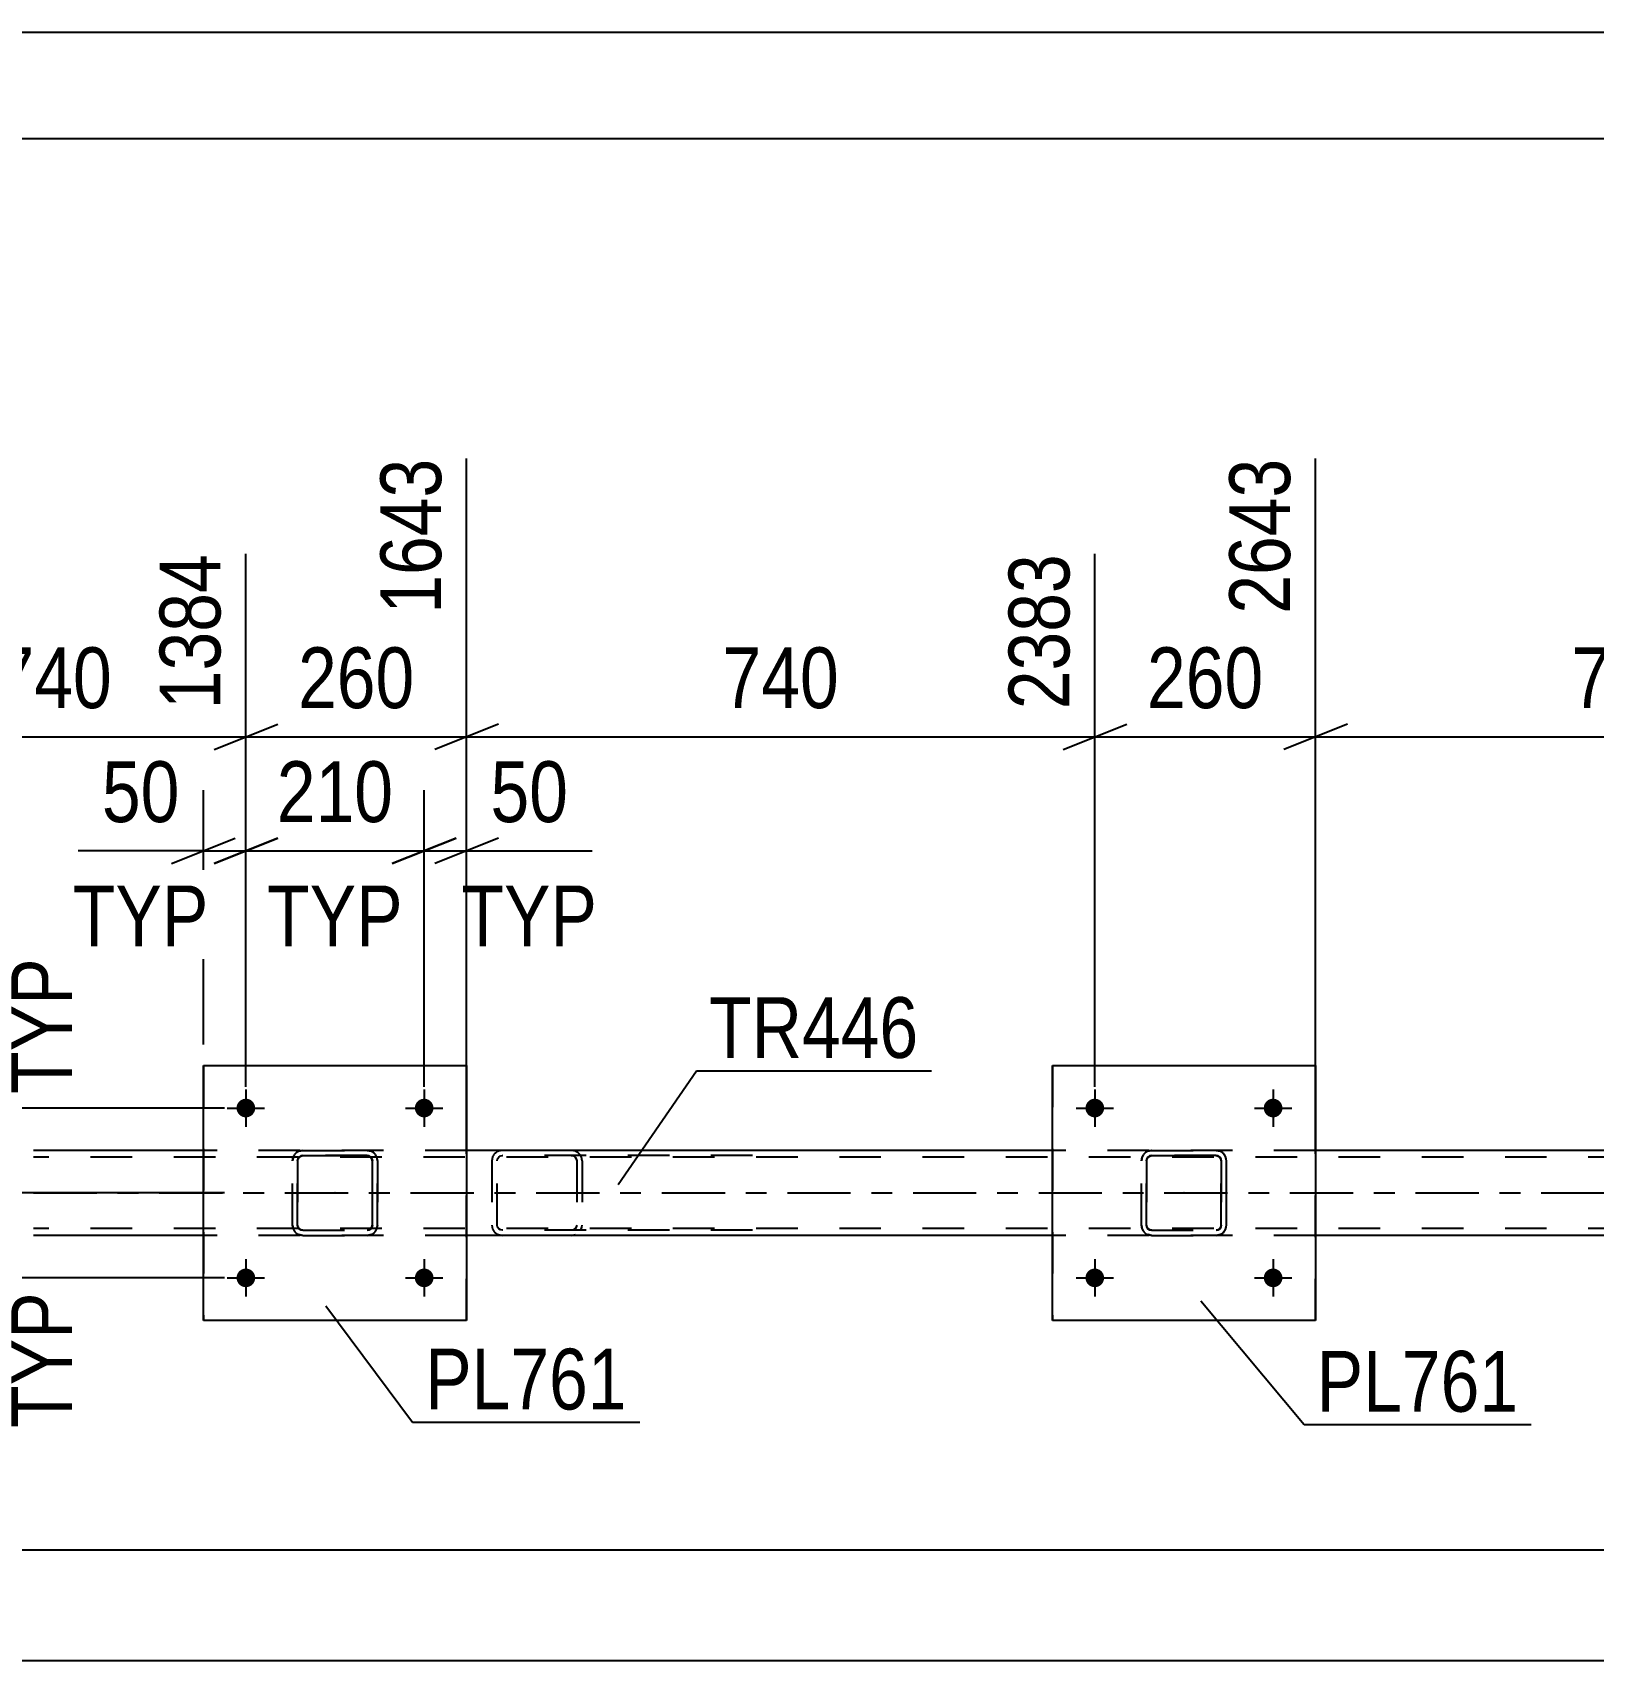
# Model space of a CAD drawing. Header units: millimetres. Extents: x 0 to 841, y 0 to 594.
# Drawn here: x 93.9 to 167.4, y 517.3 to 594 of the extents above; entities that cross this region are included whole.
import ezdxf

# ---------------------------------------------------------------- set-up
doc = ezdxf.new("R2010")
doc.units = ezdxf.units.MM
doc.linetypes.add('DXK_LINE_DOT2', pattern=[3.9198, 1.9599, -1.9599])
doc.linetypes.add('DXK_LINE_DOT3', pattern=[5.9187, 2.979, -0.9799, 0.9799, -0.9799])
doc.styles.add('Arial Narrow', font='ARIALN.TTF', dxfattribs={"height": 0.2})

# ---------------------------------------------------------------- blocks, each defined once
blk = doc.blocks.new('Unknown-318892525-1113')
at = {"color": 5, "linetype": 'Continuous'}
for p, q in [((841, 594), (0, 594)), ((836, 589), (5, 589))]:
    blk.add_line(p, q, dxfattribs=at)
blk = doc.blocks.new('Bolt-318892525-6448 - 6435')
at = {"linetype": 'Continuous'}
for points in [[(103.47, 543.337), (103.479, 543.429), (103.508, 543.516), (103.554, 543.596), (103.615, 543.664), (103.69, 543.718), (103.774, 543.756), (103.864, 543.775), (103.956, 543.775), (104.045, 543.756), (104.13, 543.718), (104.204, 543.664), (104.265, 543.596), (104.311, 543.516), (104.34, 543.429), (104.35, 543.337), (104.34, 543.246), (104.311, 543.158), (104.265, 543.079), (104.204, 543.01), (104.13, 542.956), (104.045, 542.919), (103.955, 542.9), (103.864, 542.9), (103.774, 542.919), (103.69, 542.956), (103.615, 543.01), (103.554, 543.079), (103.508, 543.158), (103.479, 543.246)], [(111.87, 543.337), (111.879, 543.429), (111.908, 543.516), (111.954, 543.596), (112.015, 543.664), (112.09, 543.718), (112.174, 543.756), (112.264, 543.775), (112.356, 543.775), (112.445, 543.756), (112.53, 543.718), (112.604, 543.664), (112.665, 543.596), (112.711, 543.516), (112.74, 543.429), (112.75, 543.337), (112.74, 543.246), (112.711, 543.158), (112.665, 543.079), (112.604, 543.01), (112.53, 542.956), (112.445, 542.919), (112.355, 542.9), (112.264, 542.9), (112.174, 542.919), (112.09, 542.956), (112.015, 543.01), (111.954, 543.079), (111.908, 543.158), (111.879, 543.246)]]:
    blk.add_hatch(color=1, dxfattribs=at).paths.add_polyline_path(points)
at = {"color": 1, "linetype": 'Continuous'}
for p, q in [((103.91, 544.217), (103.91, 542.457)), ((112.31, 544.217), (112.31, 542.457)), ((103.03, 543.337), (104.79, 543.337)), ((111.43, 543.337), (113.19, 543.337))]:
    blk.add_line(p, q, dxfattribs=at)
blk = doc.blocks.new('Bolt-318892525-6449 - 6435')
at = {"linetype": 'Continuous'}
for points in [[(103.47, 535.337), (103.479, 535.429), (103.508, 535.516), (103.554, 535.596), (103.615, 535.664), (103.69, 535.718), (103.774, 535.756), (103.864, 535.775), (103.956, 535.775), (104.045, 535.756), (104.13, 535.718), (104.204, 535.664), (104.265, 535.596), (104.311, 535.516), (104.34, 535.429), (104.35, 535.337), (104.34, 535.246), (104.311, 535.158), (104.265, 535.079), (104.204, 535.01), (104.13, 534.956), (104.045, 534.919), (103.955, 534.9), (103.864, 534.9), (103.774, 534.919), (103.69, 534.956), (103.615, 535.01), (103.554, 535.079), (103.508, 535.158), (103.479, 535.246)], [(111.87, 535.337), (111.879, 535.429), (111.908, 535.516), (111.954, 535.596), (112.015, 535.664), (112.09, 535.718), (112.174, 535.756), (112.264, 535.775), (112.356, 535.775), (112.445, 535.756), (112.53, 535.718), (112.604, 535.664), (112.665, 535.596), (112.711, 535.516), (112.74, 535.429), (112.75, 535.337), (112.74, 535.246), (112.711, 535.158), (112.665, 535.079), (112.604, 535.01), (112.53, 534.956), (112.445, 534.919), (112.355, 534.9), (112.264, 534.9), (112.174, 534.919), (112.09, 534.956), (112.015, 535.01), (111.954, 535.079), (111.908, 535.158), (111.879, 535.246)]]:
    blk.add_hatch(color=1, dxfattribs=at).paths.add_polyline_path(points)
at = {"color": 1, "linetype": 'Continuous'}
for p, q in [((103.91, 536.217), (103.91, 534.457)), ((112.31, 536.217), (112.31, 534.457)), ((103.03, 535.337), (104.79, 535.337)), ((111.43, 535.337), (113.19, 535.337))]:
    blk.add_line(p, q, dxfattribs=at)
blk = doc.blocks.new('Bolt-318892525-6450 - 6435')
at = {"linetype": 'Continuous'}
for points in [[(143.463, 543.337), (143.473, 543.429), (143.501, 543.516), (143.547, 543.596), (143.609, 543.664), (143.683, 543.718), (143.767, 543.756), (143.857, 543.775), (143.949, 543.775), (144.039, 543.756), (144.123, 543.718), (144.198, 543.664), (144.259, 543.596), (144.305, 543.516), (144.334, 543.429), (144.343, 543.337), (144.334, 543.246), (144.305, 543.158), (144.259, 543.079), (144.198, 543.01), (144.123, 542.956), (144.039, 542.919), (143.949, 542.9), (143.857, 542.9), (143.767, 542.919), (143.683, 542.956), (143.609, 543.01), (143.547, 543.079), (143.501, 543.158), (143.473, 543.246)], [(151.863, 543.337), (151.873, 543.429), (151.901, 543.516), (151.947, 543.596), (152.009, 543.664), (152.083, 543.718), (152.167, 543.756), (152.257, 543.775), (152.349, 543.775), (152.439, 543.756), (152.523, 543.718), (152.598, 543.664), (152.659, 543.596), (152.705, 543.516), (152.734, 543.429), (152.743, 543.337), (152.734, 543.246), (152.705, 543.158), (152.659, 543.079), (152.598, 543.01), (152.523, 542.956), (152.439, 542.919), (152.349, 542.9), (152.257, 542.9), (152.167, 542.919), (152.083, 542.956), (152.009, 543.01), (151.947, 543.079), (151.901, 543.158), (151.873, 543.246)]]:
    blk.add_hatch(color=1, dxfattribs=at).paths.add_polyline_path(points)
at = {"color": 1, "linetype": 'Continuous'}
for p, q in [((143.903, 544.217), (143.903, 542.457)), ((152.303, 544.217), (152.303, 542.457)), ((143.023, 543.337), (144.783, 543.337)), ((151.423, 543.337), (153.183, 543.337))]:
    blk.add_line(p, q, dxfattribs=at)
blk = doc.blocks.new('Bolt-318892525-6451 - 6435')
at = {"linetype": 'Continuous'}
for points in [[(143.463, 535.337), (143.473, 535.429), (143.501, 535.516), (143.547, 535.596), (143.609, 535.664), (143.683, 535.718), (143.767, 535.756), (143.857, 535.775), (143.949, 535.775), (144.039, 535.756), (144.123, 535.718), (144.198, 535.664), (144.259, 535.596), (144.305, 535.516), (144.334, 535.429), (144.343, 535.337), (144.334, 535.246), (144.305, 535.158), (144.259, 535.079), (144.198, 535.01), (144.123, 534.956), (144.039, 534.919), (143.949, 534.9), (143.857, 534.9), (143.767, 534.919), (143.683, 534.956), (143.609, 535.01), (143.547, 535.079), (143.501, 535.158), (143.473, 535.246)], [(151.863, 535.337), (151.873, 535.429), (151.901, 535.516), (151.947, 535.596), (152.009, 535.664), (152.083, 535.718), (152.167, 535.756), (152.257, 535.775), (152.349, 535.775), (152.439, 535.756), (152.523, 535.718), (152.598, 535.664), (152.659, 535.596), (152.705, 535.516), (152.734, 535.429), (152.743, 535.337), (152.734, 535.246), (152.705, 535.158), (152.659, 535.079), (152.598, 535.01), (152.523, 534.956), (152.439, 534.919), (152.349, 534.9), (152.257, 534.9), (152.167, 534.919), (152.083, 534.956), (152.009, 535.01), (151.947, 535.079), (151.901, 535.158), (151.873, 535.246)]]:
    blk.add_hatch(color=1, dxfattribs=at).paths.add_polyline_path(points)
at = {"color": 1, "linetype": 'Continuous'}
for p, q in [((143.903, 536.217), (143.903, 534.457)), ((152.303, 536.217), (152.303, 534.457)), ((143.023, 535.337), (144.783, 535.337)), ((151.423, 535.337), (153.183, 535.337))]:
    blk.add_line(p, q, dxfattribs=at)
blk = doc.blocks.new('Part-318892525-6492 - 6435')
at = {"color": 2, "linetype": 'Continuous'}
for p, q in [((101.91, 541.338), (93.91, 541.338)), ((141.903, 541.338), (114.31, 541.338)), ((181.909, 541.338), (154.303, 541.338)), ((101.91, 537.338), (93.91, 537.338)), ((141.903, 537.338), (114.31, 537.338)), ((181.909, 537.338), (154.303, 537.338))]:
    blk.add_line(p, q, dxfattribs=at)
at = {"color": 7, "linetype": 'DXK_LINE_DOT2'}
for p, q in [((768.838, 541.018), (93.91, 541.018)), ((114.31, 541.338), (101.91, 541.338)), ((154.303, 541.338), (141.903, 541.338)), ((768.838, 537.658), (93.91, 537.658)), ((114.31, 537.338), (101.91, 537.338)), ((154.303, 537.338), (141.903, 537.338))]:
    blk.add_line(p, q, dxfattribs=at)
at = {"color": 7, "linetype": 'DXK_LINE_DOT3'}
blk.add_line((93.91, 539.338), (768.838, 539.338), dxfattribs=at)
blk = doc.blocks.new('Part-318892525-6615 - 6435')
at = {"color": 2, "linetype": 'Continuous'}
for p, q in [((101.91, 545.337), (101.909, 545.337)), ((101.91, 533.337), (101.91, 545.337)), ((101.91, 545.337), (114.31, 545.337)), ((114.31, 545.337), (114.31, 533.337)), ((101.909, 533.337), (101.91, 533.337)), ((114.31, 533.337), (101.91, 533.337))]:
    blk.add_line(p, q, dxfattribs=at)
at = {"color": 7, "linetype": 'DXK_LINE_DOT2'}
for p, q in [((101.909, 545.337), (101.909, 533.337)), ((101.91, 545.337), (101.909, 545.337)), ((114.309, 533.337), (114.309, 545.337)), ((101.91, 533.337), (101.909, 533.337))]:
    blk.add_line(p, q, dxfattribs=at)
blk = doc.blocks.new('Part-318892525-6616 - 6435')
at = {"color": 7, "linetype": 'DXK_LINE_DOT2'}
for p, q in [((106.105, 540.858), (106.141, 541.041)), ((106.105, 540.858), (106.109, 540.857)), ((106.105, 537.818), (106.105, 540.858)), ((106.146, 541.04), (106.109, 540.857)), ((106.109, 537.817), (106.109, 540.857)), ((106.363, 540.949), (106.345, 540.858)), ((106.349, 540.857), (106.345, 540.858)), ((106.345, 540.858), (106.345, 537.818)), ((106.349, 540.857), (106.368, 540.948)), ((106.349, 537.817), (106.349, 540.857)), ((106.415, 541.027), (106.363, 540.949)), ((106.368, 540.948), (106.42, 541.026)), ((106.401, 541.301), (106.585, 541.338)), ((106.589, 541.337), (106.406, 541.3)), ((106.493, 541.079), (106.415, 541.027)), ((106.42, 541.026), (106.498, 541.078)), ((106.585, 541.098), (106.493, 541.079)), ((106.498, 541.078), (106.589, 541.097)), ((106.589, 541.337), (106.585, 541.338)), ((106.585, 541.338), (109.625, 541.338)), ((106.585, 541.098), (106.589, 541.097)), ((109.625, 541.098), (106.585, 541.098)), ((106.589, 541.337), (109.629, 541.337)), ((106.589, 541.097), (109.629, 541.097)), ((109.625, 541.338), (109.629, 541.337)), ((109.625, 541.338), (109.808, 541.301)), ((109.629, 541.097), (109.625, 541.098)), ((109.717, 541.079), (109.625, 541.098)), ((109.813, 541.3), (109.629, 541.337)), ((109.629, 541.097), (109.721, 541.078)), ((109.717, 541.079), (109.721, 541.078)), ((109.794, 541.027), (109.717, 541.079)), ((109.721, 541.078), (109.799, 541.026)), ((109.846, 540.949), (109.794, 541.027)), ((109.799, 541.026), (109.851, 540.948)), ((109.865, 540.858), (109.846, 540.949)), ((109.851, 540.948), (109.869, 540.857)), ((109.869, 540.857), (109.865, 540.858)), ((109.865, 540.858), (109.865, 537.818)), ((109.869, 537.817), (109.869, 540.857)), ((110.068, 541.041), (110.105, 540.858)), ((110.109, 540.857), (110.073, 541.04)), ((110.109, 540.857), (110.105, 540.858)), ((110.105, 540.858), (110.105, 537.818)), ((110.109, 537.817), (110.109, 540.857)), ((106.109, 537.817), (106.105, 537.818)), ((106.141, 537.634), (106.105, 537.818)), ((106.109, 537.817), (106.146, 537.633)), ((106.345, 537.818), (106.349, 537.817)), ((106.345, 537.818), (106.363, 537.726)), ((106.368, 537.725), (106.349, 537.817)), ((106.363, 537.726), (106.415, 537.648)), ((106.42, 537.647), (106.368, 537.725)), ((106.415, 537.648), (106.493, 537.596)), ((106.498, 537.595), (106.42, 537.647)), ((106.493, 537.596), (106.585, 537.578)), ((106.589, 537.577), (106.498, 537.595)), ((106.589, 537.577), (106.585, 537.578)), ((106.585, 537.578), (109.625, 537.578)), ((106.589, 537.577), (109.629, 537.577)), ((109.625, 537.578), (109.717, 537.596)), ((109.625, 537.578), (109.629, 537.577)), ((109.721, 537.595), (109.629, 537.577)), ((109.717, 537.596), (109.794, 537.648)), ((109.799, 537.647), (109.721, 537.595)), ((109.794, 537.648), (109.846, 537.726)), ((109.851, 537.725), (109.799, 537.647)), ((109.846, 537.726), (109.865, 537.818)), ((109.869, 537.817), (109.851, 537.725)), ((109.865, 537.818), (109.869, 537.817)), ((110.105, 537.818), (110.068, 537.634)), ((110.073, 537.633), (110.109, 537.817)), ((110.105, 537.818), (110.109, 537.817)), ((106.401, 537.374), (106.406, 537.373)), ((106.585, 537.338), (106.401, 537.374)), ((106.406, 537.373), (106.589, 537.337)), ((106.589, 537.337), (106.585, 537.338)), ((106.585, 537.338), (109.625, 537.338)), ((106.589, 537.337), (109.629, 537.337)), ((109.808, 537.374), (109.625, 537.338)), ((109.625, 537.338), (109.629, 537.337)), ((109.629, 537.337), (109.813, 537.373))]:
    blk.add_line(p, q, dxfattribs=at)
at = {"color": 7, "linetype": 'DXK_LINE_DOT3'}
blk.add_line((108.113, 539.336), (108.102, 539.338), dxfattribs=at)
at = {"color": 7, "linetype": 'DXK_LINE_DOT2'}
for centre, start, end in [((106.585, 540.858), 112.5, 157.5), ((106.589, 540.857), 112.5, 157.5), ((109.625, 540.858), 22.5, 67.49999), ((109.629, 540.857), 22.5, 67.49999), ((106.585, 537.818), 202.5, 247.49999), ((106.589, 537.817), 202.5, 247.49999), ((109.625, 537.818), 292.5, 337.5), ((109.629, 537.817), 292.5, 337.5)]:
    blk.add_arc(centre, 0.48, start, end, dxfattribs=at)
blk = doc.blocks.new('Part-318892525-6621 - 6435')
at = {"color": 2, "linetype": 'Continuous'}
for p, q in [((141.903, 533.337), (141.903, 545.337)), ((141.903, 545.337), (141.903, 545.337)), ((141.903, 545.337), (154.303, 545.337)), ((154.303, 545.337), (154.303, 533.337)), ((141.903, 533.337), (141.903, 533.337)), ((154.303, 533.337), (141.903, 533.337))]:
    blk.add_line(p, q, dxfattribs=at)
at = {"color": 7, "linetype": 'DXK_LINE_DOT2'}
for p, q in [((141.903, 545.337), (141.903, 533.337)), ((141.903, 545.337), (141.903, 545.337)), ((154.303, 533.337), (154.303, 545.337)), ((141.903, 533.337), (141.903, 533.337))]:
    blk.add_line(p, q, dxfattribs=at)
blk = doc.blocks.new('Part-318892525-6622 - 6435')
at = {"color": 7, "linetype": 'DXK_LINE_DOT2'}
for p, q in [((146.099, 540.858), (146.135, 541.041)), ((146.099, 540.858), (146.103, 540.857)), ((146.099, 537.818), (146.099, 540.858)), ((146.14, 541.04), (146.103, 540.857)), ((146.103, 537.817), (146.103, 540.857)), ((146.357, 540.949), (146.339, 540.858)), ((146.343, 540.857), (146.339, 540.858)), ((146.339, 540.858), (146.339, 537.818)), ((146.343, 540.857), (146.361, 540.948)), ((146.343, 537.817), (146.343, 540.857)), ((146.409, 541.027), (146.357, 540.949)), ((146.361, 540.948), (146.413, 541.026)), ((146.395, 541.301), (146.579, 541.338)), ((146.583, 541.337), (146.399, 541.3)), ((146.487, 541.079), (146.409, 541.027)), ((146.413, 541.026), (146.491, 541.078)), ((146.579, 541.098), (146.487, 541.079)), ((146.491, 541.078), (146.583, 541.097)), ((146.583, 541.337), (146.579, 541.338)), ((146.579, 541.338), (149.619, 541.338)), ((146.579, 541.098), (146.583, 541.097)), ((149.619, 541.098), (146.579, 541.098)), ((146.583, 541.337), (149.623, 541.337)), ((146.583, 541.097), (149.623, 541.097)), ((149.619, 541.338), (149.623, 541.337)), ((149.619, 541.338), (149.802, 541.301)), ((149.623, 541.097), (149.619, 541.098)), ((149.71, 541.079), (149.619, 541.098)), ((149.807, 541.3), (149.623, 541.337)), ((149.623, 541.097), (149.715, 541.078)), ((149.71, 541.079), (149.715, 541.078)), ((149.788, 541.027), (149.71, 541.079)), ((149.715, 541.078), (149.793, 541.026)), ((149.84, 540.949), (149.788, 541.027)), ((149.793, 541.026), (149.845, 540.948)), ((149.859, 540.858), (149.84, 540.949)), ((149.845, 540.948), (149.863, 540.857)), ((149.863, 540.857), (149.859, 540.858)), ((149.859, 540.858), (149.859, 537.818)), ((149.863, 537.817), (149.863, 540.857)), ((150.062, 541.041), (150.099, 540.858)), ((150.103, 540.857), (150.067, 541.04)), ((150.103, 540.857), (150.099, 540.858)), ((150.099, 540.858), (150.099, 537.818)), ((150.103, 537.817), (150.103, 540.857)), ((146.103, 537.817), (146.099, 537.818)), ((146.135, 537.634), (146.099, 537.818)), ((146.103, 537.817), (146.14, 537.633)), ((146.339, 537.818), (146.343, 537.817)), ((146.339, 537.818), (146.357, 537.726)), ((146.361, 537.725), (146.343, 537.817)), ((146.357, 537.726), (146.409, 537.648)), ((146.413, 537.647), (146.361, 537.725)), ((146.409, 537.648), (146.487, 537.596)), ((146.491, 537.595), (146.413, 537.647)), ((146.487, 537.596), (146.579, 537.578)), ((146.583, 537.577), (146.491, 537.595)), ((146.583, 537.577), (146.579, 537.578)), ((146.579, 537.578), (149.619, 537.578)), ((146.583, 537.577), (149.623, 537.577)), ((149.619, 537.578), (149.71, 537.596)), ((149.619, 537.578), (149.623, 537.577)), ((149.715, 537.595), (149.623, 537.577)), ((149.71, 537.596), (149.788, 537.648)), ((149.793, 537.647), (149.715, 537.595)), ((149.788, 537.648), (149.84, 537.726)), ((149.845, 537.725), (149.793, 537.647)), ((149.84, 537.726), (149.859, 537.818)), ((149.863, 537.817), (149.845, 537.725)), ((149.859, 537.818), (149.863, 537.817)), ((150.099, 537.818), (150.062, 537.634)), ((150.067, 537.633), (150.103, 537.817)), ((150.099, 537.818), (150.103, 537.817)), ((146.395, 537.374), (146.399, 537.373)), ((146.579, 537.338), (146.395, 537.374)), ((146.399, 537.373), (146.583, 537.337)), ((146.583, 537.337), (146.579, 537.338)), ((146.579, 537.338), (149.619, 537.338)), ((146.583, 537.337), (149.623, 537.337)), ((149.802, 537.374), (149.619, 537.338)), ((149.619, 537.338), (149.623, 537.337)), ((149.623, 537.337), (149.807, 537.373))]:
    blk.add_line(p, q, dxfattribs=at)
at = {"color": 7, "linetype": 'DXK_LINE_DOT3'}
blk.add_line((148.106, 539.336), (148.095, 539.338), dxfattribs=at)
at = {"color": 7, "linetype": 'DXK_LINE_DOT2'}
for centre, start, end in [((146.579, 540.858), 112.5, 157.5), ((146.583, 540.857), 112.5, 157.5), ((149.619, 540.858), 22.5, 67.49999), ((149.623, 540.857), 22.5, 67.49999), ((146.579, 537.818), 202.5, 247.49999), ((146.583, 537.817), 202.5, 247.49999), ((149.619, 537.818), 292.5, 337.5), ((149.623, 537.817), 292.5, 337.5)]:
    blk.add_arc(centre, 0.48, start, end, dxfattribs=at)
blk = doc.blocks.new('Part-318892525-6666 - 6435')
at = {"color": 7, "linetype": 'DXK_LINE_DOT2'}
for p, q in [((115.528, 541.018), (115.494, 540.858)), ((115.494, 540.858), (115.494, 537.818)), ((115.533, 541.041), (115.528, 541.018)), ((115.75, 540.858), (115.769, 540.949)), ((115.75, 537.818), (115.75, 540.858)), ((115.769, 540.949), (115.824, 541.027)), ((116.005, 541.338), (115.81, 541.301)), ((115.824, 541.027), (115.907, 541.079)), ((115.907, 541.079), (116.005, 541.098)), ((127.781, 541.338), (116.005, 541.338)), ((127.781, 541.098), (116.005, 541.098)), ((119.436, 541.301), (119.24, 541.338)), ((119.24, 541.098), (119.338, 541.079)), ((119.338, 541.079), (119.421, 541.027)), ((119.421, 541.027), (119.476, 540.949)), ((119.476, 540.949), (119.496, 540.858)), ((119.496, 540.858), (119.496, 537.818)), ((119.717, 541.018), (119.712, 541.041)), ((119.751, 540.858), (119.717, 541.018)), ((119.751, 540.858), (119.751, 537.818)), ((115.494, 537.818), (115.512, 537.733)), ((115.512, 537.733), (115.533, 537.634)), ((115.769, 537.726), (115.75, 537.818)), ((115.824, 537.648), (115.769, 537.726)), ((115.907, 537.596), (115.824, 537.648)), ((116.005, 537.578), (115.907, 537.596)), ((127.781, 537.578), (116.005, 537.578)), ((119.338, 537.596), (119.24, 537.578)), ((119.421, 537.648), (119.338, 537.596)), ((119.476, 537.726), (119.421, 537.648)), ((119.496, 537.818), (119.476, 537.726)), ((119.712, 537.634), (119.733, 537.733)), ((119.733, 537.733), (119.751, 537.818)), ((115.81, 537.374), (116.005, 537.338)), ((127.781, 537.338), (116.005, 537.338)), ((119.24, 537.338), (119.436, 537.374))]:
    blk.add_line(p, q, dxfattribs=at)
for centre, start, end in [((115.985, 540.837), 110.75832, 155.68004), ((119.26, 540.837), 24.31996, 69.24168), ((115.985, 537.838), 204.31996, 249.24168)]:
    blk.add_arc(centre, 0.496, start, end, dxfattribs=at)
blk = doc.blocks.new('StraightDimension-318892525-12549 - 6435')
at = {"color": 7, "linetype": 'Continuous'}
for p, q in [((114.309, 542.338), (114.309, 573.937)), ((103.91, 544.337), (103.91, 569.437)), ((102.41, 560.225), (105.41, 561.425)), ((115.809, 561.425), (112.809, 560.225)), ((103.91, 560.825), (114.309, 560.825))]:
    blk.add_line(p, q, dxfattribs=at)
at = {"color": 0}
blk.add_wipeout([(112.452, 561.575), (112.452, 565.775), (105.767, 565.775), (105.767, 561.575)], dxfattribs=at)
at = {"color": 3, "style": 'Arial Narrow'}
blk.add_text('260', height=2.8633, dxfattribs=at).set_placement((106.367, 562.175))
at = {"color": 0, "linetype": 'Continuous'}
blk.add_wipeout([(113.709, 574.537), (109.509, 574.537), (109.509, 566.025), (113.709, 566.025)], dxfattribs=at)
at = {"color": 3, "linetype": 'Continuous', "style": 'Arial Narrow'}
blk.add_text('1643', height=2.8633, rotation=90.00021, dxfattribs=at).set_placement((113.109, 566.625))
blk = doc.blocks.new('StraightDimension-318892525-12550 - 6435')
at = {"color": 7, "linetype": 'Continuous'}
for p, q in [((85.809, 542.338), (85.809, 572.109)), ((103.91, 544.337), (103.91, 569.437)), ((87.309, 561.425), (84.309, 560.225)), ((102.41, 560.225), (105.41, 561.425)), ((85.809, 560.825), (103.91, 560.825))]:
    blk.add_line(p, q, dxfattribs=at)
at = {"color": 0}
blk.add_wipeout([(98.202, 561.575), (98.202, 565.775), (91.517, 565.775), (91.517, 561.575)], dxfattribs=at)
at = {"color": 3, "style": 'Arial Narrow'}
blk.add_text('740', height=2.8633, dxfattribs=at).set_placement((92.117, 562.175))
at = {"color": 0, "linetype": 'Continuous'}
blk.add_wipeout([(103.309, 570.037), (99.109, 570.037), (99.11, 561.525), (103.31, 561.525)], dxfattribs=at)
at = {"color": 3, "linetype": 'Continuous', "style": 'Arial Narrow'}
blk.add_text('1384', height=2.8633, rotation=90.00021, dxfattribs=at).set_placement((102.71, 562.125))
blk = doc.blocks.new('StraightDimension-318892525-6751 - 6435')
at = {"color": 7, "linetype": 'Continuous'}
for p, q in [((91.224, 543.337), (91.224, 551.072)), ((91.224, 543.337), (91.224, 551.072)), ((90.624, 544.837), (91.824, 541.837)), ((102.91, 543.337), (88.374, 543.337)), ((91.224, 539.338), (91.224, 543.337)), ((91.824, 537.838), (90.624, 540.838)), ((102.908, 539.338), (88.374, 539.338))]:
    blk.add_line(p, q, dxfattribs=at)
at = {"color": 0, "linetype": 'Continuous'}
blk.add_wipeout([(96.324, 550.999), (92.124, 550.999), (92.124, 543.41), (96.324, 543.41)], dxfattribs=at)
at = {"color": 0}
blk.add_wipeout([(90.474, 550.547), (86.274, 550.547), (86.274, 543.862), (90.474, 543.862)], dxfattribs=at)
at = {"color": 3, "linetype": 'Continuous', "style": 'Arial Narrow'}
blk.add_text('TYP', height=2.8633, rotation=90.00021, dxfattribs=at).set_placement((95.724, 544.01))
at = {"color": 3, "style": 'Arial Narrow'}
blk.add_text('100', height=2.8633, rotation=90.00021, dxfattribs=at).set_placement((89.874, 544.462))
blk = doc.blocks.new('StraightDimension-318892525-6771 - 6435')
at = {"color": 7, "linetype": 'Continuous'}
for p, q in [((90.624, 540.838), (91.824, 537.838)), ((102.908, 539.338), (88.374, 539.338)), ((91.224, 535.337), (91.224, 539.338)), ((91.824, 533.837), (90.624, 536.837)), ((102.91, 535.337), (88.374, 535.337)), ((91.224, 535.337), (91.224, 527.603)), ((91.224, 535.337), (91.224, 527.603))]:
    blk.add_line(p, q, dxfattribs=at)
at = {"color": 0, "linetype": 'Continuous'}
blk.add_wipeout([(96.324, 535.265), (92.124, 535.265), (92.124, 527.675), (96.324, 527.675)], dxfattribs=at)
at = {"color": 0}
blk.add_wipeout([(90.474, 534.812), (86.274, 534.812), (86.274, 528.128), (90.474, 528.128)], dxfattribs=at)
at = {"color": 3, "style": 'Arial Narrow'}
blk.add_text('100', height=2.8633, rotation=90.00021, dxfattribs=at).set_placement((89.874, 528.728))
at = {"color": 3, "linetype": 'Continuous', "style": 'Arial Narrow'}
blk.add_text('TYP', height=2.8633, rotation=90.00021, dxfattribs=at).set_placement((95.724, 528.275))
blk = doc.blocks.new('StraightDimension-318892525-6792 - 6435')
at = {"color": 7, "linetype": 'Continuous'}
for p, q in [((101.909, 546.337), (101.909, 558.307)), ((103.91, 544.337), (103.91, 558.307)), ((100.409, 554.857), (103.409, 556.057)), ((105.41, 556.057), (102.41, 554.857)), ((101.909, 555.457), (96.003, 555.457)), ((101.909, 555.457), (96.003, 555.457)), ((101.909, 555.457), (103.91, 555.457))]:
    blk.add_line(p, q, dxfattribs=at)
at = {"color": 0}
blk.add_wipeout([(101.384, 556.207), (101.384, 560.407), (96.528, 560.407), (96.528, 556.207)], dxfattribs=at)
at = {"color": 0, "linetype": 'Continuous'}
blk.add_wipeout([(102.751, 550.357), (102.751, 554.557), (95.161, 554.557), (95.161, 550.357)], dxfattribs=at)
at = {"color": 3, "style": 'Arial Narrow'}
blk.add_text('50', height=2.8633, dxfattribs=at).set_placement((97.128, 556.807))
at = {"color": 3, "linetype": 'Continuous', "style": 'Arial Narrow'}
blk.add_text('TYP', height=2.8633, dxfattribs=at).set_placement((95.761, 550.957))
blk = doc.blocks.new('StraightDimension-318892525-6805 - 6435')
at = {"color": 7, "linetype": 'Continuous'}
for p, q in [((103.91, 544.337), (103.91, 558.307)), ((112.309, 544.337), (112.309, 558.307)), ((102.41, 554.857), (105.41, 556.057)), ((113.809, 556.057), (110.809, 554.857)), ((103.91, 555.457), (112.309, 555.457))]:
    blk.add_line(p, q, dxfattribs=at)
at = {"color": 0}
blk.add_wipeout([(111.451, 556.207), (111.451, 560.407), (104.767, 560.407), (104.767, 556.207)], dxfattribs=at)
at = {"color": 0, "linetype": 'Continuous'}
blk.add_wipeout([(111.904, 550.357), (111.904, 554.557), (104.314, 554.557), (104.314, 550.357)], dxfattribs=at)
at = {"color": 3, "style": 'Arial Narrow'}
blk.add_text('210', height=2.8633, dxfattribs=at).set_placement((105.367, 556.807))
at = {"color": 3, "linetype": 'Continuous', "style": 'Arial Narrow'}
blk.add_text('TYP', height=2.8633, dxfattribs=at).set_placement((104.914, 550.957))
blk = doc.blocks.new('StraightDimension-318892525-6822 - 6435')
at = {"color": 7, "linetype": 'Continuous'}
for p, q in [((112.309, 544.337), (112.309, 558.307)), ((114.309, 546.337), (114.309, 558.307)), ((110.809, 554.857), (113.809, 556.057)), ((115.809, 556.057), (112.809, 554.857)), ((112.309, 555.457), (114.309, 555.457)), ((114.309, 555.457), (120.216, 555.457)), ((114.309, 555.457), (120.216, 555.457))]:
    blk.add_line(p, q, dxfattribs=at)
at = {"color": 0}
blk.add_wipeout([(119.691, 556.207), (119.691, 560.407), (114.834, 560.407), (114.834, 556.207)], dxfattribs=at)
at = {"color": 0, "linetype": 'Continuous'}
blk.add_wipeout([(121.057, 550.357), (121.057, 554.557), (113.468, 554.557), (113.468, 550.357)], dxfattribs=at)
at = {"color": 3, "style": 'Arial Narrow'}
blk.add_text('50', height=2.8633, dxfattribs=at).set_placement((115.434, 556.807))
at = {"color": 3, "linetype": 'Continuous', "style": 'Arial Narrow'}
blk.add_text('TYP', height=2.8633, dxfattribs=at).set_placement((114.068, 550.957))
blk = doc.blocks.new('StraightDimension-318892525-6867 - 6435')
at = {"color": 7, "linetype": 'Continuous'}
blk.add_line((60.077, 517.316), (768.838, 517.316), dxfattribs=at)
blk = doc.blocks.new('StraightDimension-318892525-7521 - 6435')
at = {"color": 7, "linetype": 'Continuous'}
blk.add_line((60.077, 522.531), (713.744, 522.531), dxfattribs=at)
blk = doc.blocks.new('StraightDimension-318892525-12546 - 6435')
at = {"color": 7, "linetype": 'Continuous'}
for p, q in [((154.303, 542.338), (154.303, 573.937)), ((183.909, 544.337), (183.909, 569.437)), ((155.803, 561.425), (152.803, 560.225)), ((182.409, 560.225), (185.409, 561.425)), ((154.303, 560.825), (183.909, 560.825))]:
    blk.add_line(p, q, dxfattribs=at)
at = {"color": 0}
blk.add_wipeout([(172.448, 561.575), (172.448, 565.775), (165.764, 565.775), (165.764, 561.575)], dxfattribs=at)
at = {"color": 3, "style": 'Arial Narrow'}
blk.add_text('740', height=2.8633, dxfattribs=at).set_placement((166.364, 562.175))
at = {"color": 0, "linetype": 'Continuous'}
blk.add_wipeout([(183.309, 570.037), (179.109, 570.037), (179.109, 561.525), (183.309, 561.525)], dxfattribs=at)
at = {"color": 3, "linetype": 'Continuous', "style": 'Arial Narrow'}
blk.add_text('3383', height=2.8633, rotation=90.00021, dxfattribs=at).set_placement((182.709, 562.125))
blk = doc.blocks.new('StraightDimension-318892525-12547 - 6435')
at = {"color": 7, "linetype": 'Continuous'}
for p, q in [((154.303, 542.338), (154.303, 573.937)), ((143.907, 544.337), (143.907, 569.437)), ((142.407, 560.225), (145.407, 561.425)), ((155.803, 561.425), (152.803, 560.225)), ((143.907, 560.825), (154.303, 560.825))]:
    blk.add_line(p, q, dxfattribs=at)
at = {"color": 0}
blk.add_wipeout([(152.447, 561.575), (152.447, 565.775), (145.763, 565.775), (145.763, 561.575)], dxfattribs=at)
at = {"color": 3, "style": 'Arial Narrow'}
blk.add_text('260', height=2.8633, dxfattribs=at).set_placement((146.363, 562.175))
at = {"color": 0, "linetype": 'Continuous'}
blk.add_wipeout([(153.703, 574.537), (149.503, 574.537), (149.503, 566.025), (153.703, 566.025)], dxfattribs=at)
at = {"color": 3, "linetype": 'Continuous', "style": 'Arial Narrow'}
blk.add_text('2643', height=2.8633, rotation=90.00021, dxfattribs=at).set_placement((153.103, 566.625))
blk = doc.blocks.new('StraightDimension-318892525-12548 - 6435')
at = {"color": 7, "linetype": 'Continuous'}
for p, q in [((114.309, 542.338), (114.309, 573.937)), ((143.907, 544.337), (143.907, 569.437)), ((115.809, 561.425), (112.809, 560.225)), ((142.407, 560.225), (145.407, 561.425)), ((114.309, 560.825), (143.907, 560.825))]:
    blk.add_line(p, q, dxfattribs=at)
at = {"color": 0}
blk.add_wipeout([(132.45, 561.575), (132.45, 565.775), (125.766, 565.775), (125.766, 561.575)], dxfattribs=at)
at = {"color": 3, "style": 'Arial Narrow'}
blk.add_text('740', height=2.8633, dxfattribs=at).set_placement((126.366, 562.175))
at = {"color": 0, "linetype": 'Continuous'}
blk.add_wipeout([(143.307, 570.037), (139.107, 570.037), (139.107, 561.525), (143.307, 561.525)], dxfattribs=at)
at = {"color": 3, "linetype": 'Continuous', "style": 'Arial Narrow'}
blk.add_text('2383', height=2.8633, rotation=90.00021, dxfattribs=at).set_placement((142.707, 562.125))
blk = doc.blocks.new('Mark-318892525-6488 - 6435')
at = {"color": 30, "linetype": 'Continuous'}
for p, q in [((121.444, 539.738), (125.139, 545.097)), ((125.139, 545.097), (136.203, 545.097))]:
    blk.add_line(p, q, dxfattribs=at)
at = {"color": 0}
blk.add_wipeout([(135.603, 545.697), (135.603, 548.697), (125.739, 548.697), (125.739, 545.697)], dxfattribs=at)
blk.add_wipeout([(135.603, 545.697), (135.603, 548.697), (125.739, 548.697), (125.739, 545.697)], dxfattribs=at)
at = {"color": 3, "style": 'Arial Narrow'}
blk.add_text('TR446', height=2.8633, dxfattribs=at).set_placement((125.739, 545.697))
blk = doc.blocks.new('Mark-318892525-6611 - 6435')
at = {"color": 30, "linetype": 'Continuous'}
for p, q in [((107.671, 534.022), (111.758, 528.538)), ((111.758, 528.538), (122.462, 528.538))]:
    blk.add_line(p, q, dxfattribs=at)
at = {"color": 0}
blk.add_wipeout([(121.862, 529.138), (121.862, 532.138), (112.358, 532.138), (112.358, 529.138)], dxfattribs=at)
blk.add_wipeout([(121.862, 529.138), (121.862, 532.138), (112.358, 532.138), (112.358, 529.138)], dxfattribs=at)
at = {"color": 3, "style": 'Arial Narrow'}
blk.add_text('PL761', height=2.8633, dxfattribs=at).set_placement((112.358, 529.138))
blk = doc.blocks.new('Mark-318892525-6617 - 6435')
at = {"color": 30, "linetype": 'Continuous'}
for p, q in [((148.896, 534.256), (153.76, 528.433)), ((153.76, 528.433), (164.464, 528.433))]:
    blk.add_line(p, q, dxfattribs=at)
at = {"color": 0}
blk.add_wipeout([(163.864, 529.033), (163.864, 532.033), (154.36, 532.033), (154.36, 529.033)], dxfattribs=at)
blk.add_wipeout([(163.864, 529.033), (163.864, 532.033), (154.36, 532.033), (154.36, 529.033)], dxfattribs=at)
at = {"color": 3, "style": 'Arial Narrow'}
blk.add_text('PL761', height=2.8633, dxfattribs=at).set_placement((154.36, 529.033))

msp = doc.modelspace()

# ---------------------------------------------------------------- block references
for name in ['Unknown-318892525-1113', 'Part-318892525-6615 - 6435', 'Part-318892525-6621 - 6435', 'Bolt-318892525-6448 - 6435', 'Bolt-318892525-6450 - 6435', 'Part-318892525-6492 - 6435', 'Part-318892525-6616 - 6435', 'Part-318892525-6666 - 6435', 'Part-318892525-6622 - 6435', 'Bolt-318892525-6449 - 6435', 'Bolt-318892525-6451 - 6435']:
    msp.add_blockref(name, (0, 0))

# ---------------------------------------------------------------- next in the draw order: block references
for name in ['StraightDimension-318892525-12549 - 6435', 'StraightDimension-318892525-12546 - 6435']:
    msp.add_blockref(name, (0, 0))

# ---------------------------------------------------------------- next in the draw order: block references
for name in ['StraightDimension-318892525-12547 - 6435', 'StraightDimension-318892525-12550 - 6435']:
    msp.add_blockref(name, (0, 0))

# ---------------------------------------------------------------- next in the draw order: block references
msp.add_blockref('StraightDimension-318892525-6751 - 6435', (0, 0))

# ---------------------------------------------------------------- next in the draw order: block references
for name in ['StraightDimension-318892525-6792 - 6435', 'StraightDimension-318892525-6771 - 6435']:
    msp.add_blockref(name, (0, 0))

# ---------------------------------------------------------------- next in the draw order: block references
for name in ['StraightDimension-318892525-6805 - 6435', 'StraightDimension-318892525-6867 - 6435']:
    msp.add_blockref(name, (0, 0))

# ---------------------------------------------------------------- next in the draw order: block references
for name in ['StraightDimension-318892525-6822 - 6435', 'StraightDimension-318892525-7521 - 6435']:
    msp.add_blockref(name, (0, 0))

# ---------------------------------------------------------------- next in the draw order: block references
for name in ['StraightDimension-318892525-12548 - 6435', 'Mark-318892525-6611 - 6435', 'Mark-318892525-6617 - 6435']:
    msp.add_blockref(name, (0, 0))

# ---------------------------------------------------------------- next in the draw order: block references
msp.add_blockref('Mark-318892525-6488 - 6435', (0, 0))

doc.saveas('drawing.dxf')
